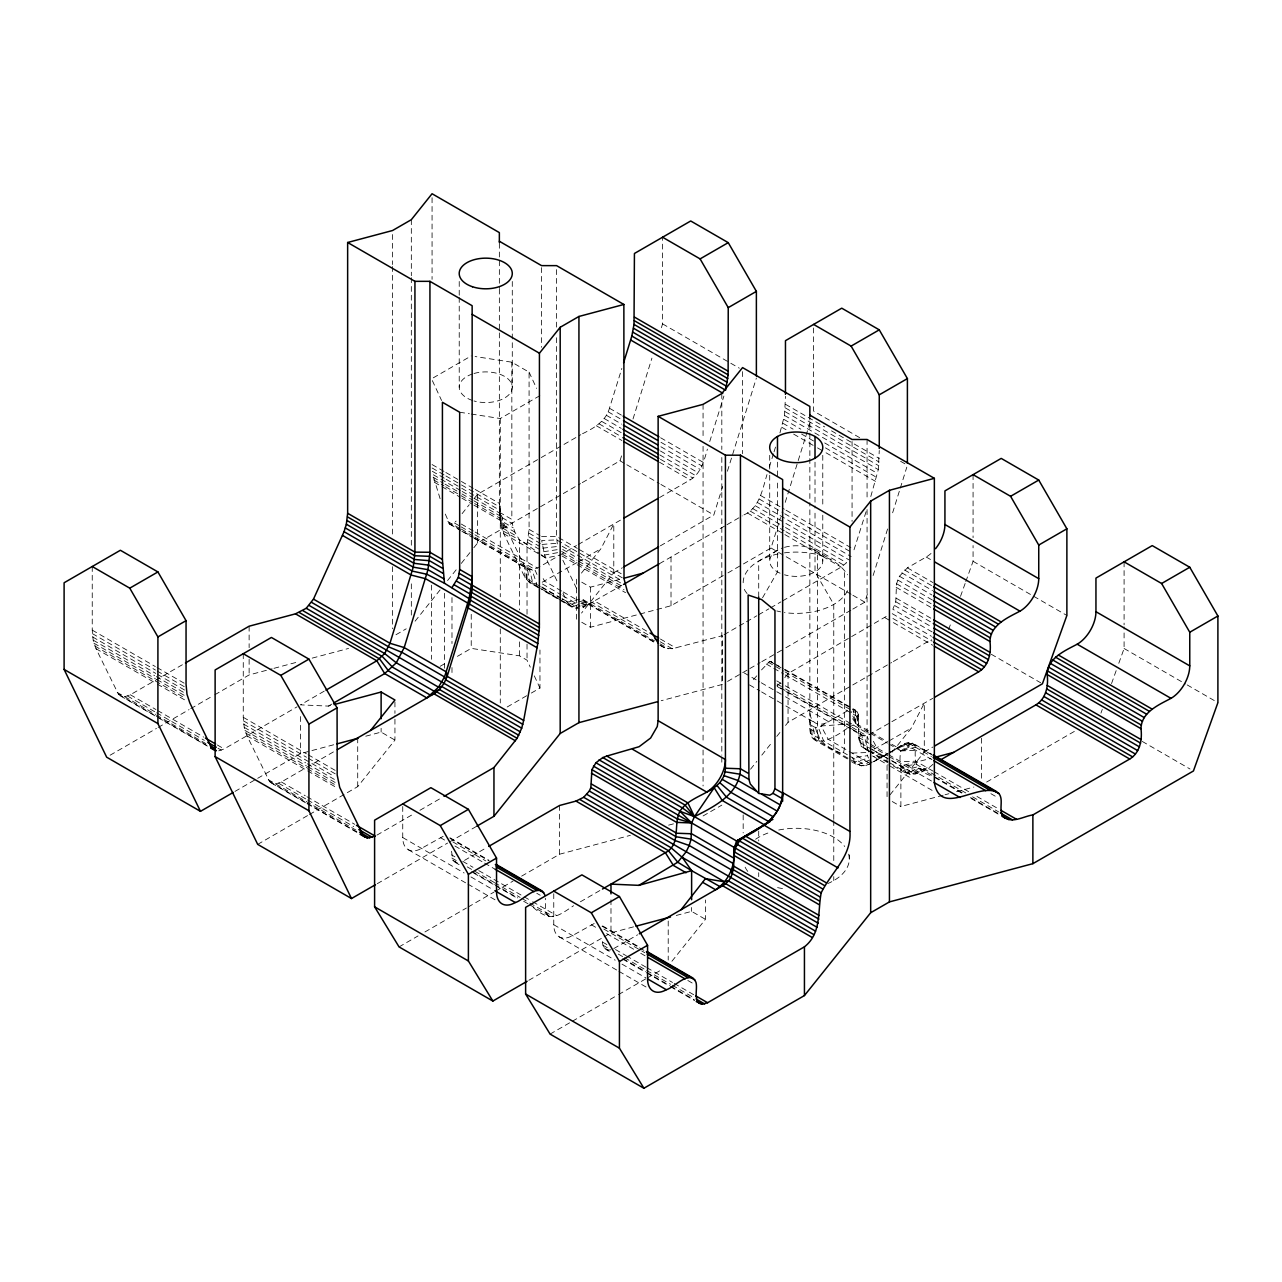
<?xml version="1.0" encoding="UTF-8"?>
<svg xmlns="http://www.w3.org/2000/svg" width="1282" height="1282" viewBox="0 0 1282 1282"><rect width="100%" height="100%" fill="white"/><g stroke="black" fill="none" stroke-linecap="round" stroke-linejoin="round"><path stroke-width="0.75" stroke-dasharray="5 3.75" d="M527.03 614.222L527.03 544.273L529.081 529.37L529.081 372.165L511.838 362.197L475.093 356.524M779.937 432.899L784.504 415.432L785.465 396.33M870.798 496.519L878.314 469.597L879.26 450.495M932.078 631.914L892.849 609.254L895.765 601.755L896.535 583.743L899.451 576.243L907.4 567.846L926.165 557.013A26.537 15.32 -60 0 0 931.02 553.471M582.557 433.701C593.758 428.268 605.969 421.137 609.463 408.237L621.834 368.431M582.252 482.609L620.007 460.815L621.786 455.11M633.02 418.974L651.929 358.111M661.4 327.695L662.57 323.881L662.57 237.234M659.589 497.528L690.133 479.901C700.966 473.491 704.251 460.366 707.392 449.133M709.747 441.553L723.897 396.074M660.358 545.828L713.818 514.963L722.679 486.439M727.407 471.231L756.38 378.046M743.961 514.899C759.585 507.944 762.566 489.019 766.973 474.58M769.328 467.001L773.447 453.732M774.04 451.841L775.802 446.152M743.448 563.936L771.027 548.007L780.498 517.575M785.225 502.368L810.641 420.592M866.071 511.678L852.947 553.151M852.818 609.094L864.837 602.171L868.379 590.762M873.122 575.538L887.897 527.992M892.625 512.784L899.724 489.964M900.317 488.057L906.807 467.145M948.6 629.622L950.587 624.094M960.506 596.386L965.138 583.47M965.795 581.611L973.07 561.308L973.07 545.555M1100.95 713.129L1102.28 709.427M1111.526 683.578L1116.157 670.662M1118.801 663.275L1124.09 648.5L1124.09 626.834M581.435 573.102L600.921 548.728L613.79 523.969L613.79 572.717L581.531 613.068M892.032 752.23L911.422 728L924.29 703.241L924.29 751.973L889.548 795.433M762.534 597.797L777.485 571.9L777.485 480.109M462.097 513.649L469.228 504.723M473.987 498.778L477.561 494.307L539.53 458.539M415.08 621.193L440.063 589.928M447.562 580.554L456.312 569.625M461.312 563.375L472.561 549.305M473.811 547.751L477.561 543.055L580.538 483.602M309.427 814.519L357.71 786.635L394.936 740.083L394.936 715.276M756.781 675.838L751.348 681.912M761.524 669.925L769.825 661.288L783.302 668.435M784.808 677.633L788.045 673.579L887.801 615.536M750.563 769.2L756.813 761.38M761.812 755.13L771.812 742.631M776.796 736.381L780.546 731.702M785.545 725.436L788.045 722.311L891.631 662.522M671.928 961.244L705.437 919.338L705.437 899.964M445.287 514.082L449.822 524.306L452.722 524.146L456.136 521.085M780.482 683.034L776.924 685.742L851.552 728.817M782.629 600.889L841.152 567.093L846.553 562.75L785.161 527.303M932.911 764.328C916.005 780.241 895.589 777.245 900.845 750.915L912.544 743.063L931.421 753.96M433.268 377.837L471.231 355.915M471.279 414.038L500.284 418.525L539.962 395.609M92.24 566.516L92.24 630.119L93.185 640.167L96.006 648.708L118.553 694.443L124.947 696.671L130.347 694.764L183.711 663.964M541.244 457.546L580.826 434.694M110.108 755.21L156.436 728.448M158.151 727.455L189.047 709.619M190.762 708.642L213.084 695.757M214.799 694.764L249.125 674.941L272.072 668.819M395.978 634.734L406.202 628.821M218.757 750.835L224.158 748.928L297.103 706.815M324.234 691.142L300.485 704.86L328.368 706.094L332.134 705.084M473.971 538.248L529.61 569.881L537.462 568.038L557.814 556.292M559.513 555.314L576.483 545.523M578.182 544.546L622.283 519.082M328.368 706.094L331.782 704.122M577.028 562.526L540.764 583.038M578.743 561.548L600.921 548.728M440.159 666.303L447.065 662.329M457.418 656.352L471.231 648.372L519.53 655.839L527.03 660.182L530.267 667.153M234.959 791.427L300.485 753.608L335.051 744.393M613.79 572.717L622.411 567.734M243.26 653.708L243.26 717.311L244.221 727.375L247.025 735.9L269.589 781.635L275.967 783.863L281.383 781.972L335.66 750.627M646.593 631.048L594.688 601.082L582.973 607.412L621.818 585.409M659.541 563.631L725.292 525.668M726.99 524.691L742.262 515.877M257.698 844.373L307.696 815.512M581.756 622.267L590.377 627.251L671.015 605.745L726.205 573.887M727.92 572.894L741.717 564.929M777.485 550.234L758.72 561.067L758.72 597.091M507.175 706.991L529.61 694.043M531.341 693.049L539.962 688.065L539.962 650.006M376.908 835.127L413.044 814.262M419.935 810.288L440.591 798.365M724.106 634.67L744.762 622.748M746.493 621.754L756.813 615.793M758.527 614.799L768.863 608.838M770.578 607.844L780.914 601.883M443.171 836.313L421.49 848.38A26.537 15.32 -60 0 1 402.74 837.547L402.74 803.926M377.245 883.683L447.61 843.043M449.325 842.066L476.792 826.201M727.535 681.431L748.127 669.541M749.842 668.547L760.146 662.602M761.861 661.624L775.594 653.692M777.309 652.698L784.167 648.74M785.882 647.747L851.104 610.088M464.501 860.382L486.984 847.402M399.055 946.901L418.044 935.94M424.951 931.95L466.392 908.025M468.122 907.031L494.019 892.08M495.733 891.086L513.008 881.119M521.63 876.135L559.609 854.213L630.375 835.335M893.362 661.512L931.341 639.59M847.37 710.821L821.105 725.981C816.089 729.859 809.006 725.756 809.855 719.474M703.065 815.961L721.814 805.128M533.264 907.464C550.347 922.111 556.452 917.351 573.583 905.717M580.377 901.791L600.777 890.012M853.283 730.436L861.921 735.435L866.969 735.884L932.799 698.321M873.971 749.169L887.256 741.941M888.971 740.948L911.422 728M594.191 923.505L572.525 935.572A26.537 15.32 -60 0 1 553.76 924.739L553.76 891.118M873.523 761.78L885.83 754.681A26.537 15.32 -60 0 1 873.763 756.572M889.243 752.71C895.926 750.323 910.14 735.003 915.46 747.214C914.37 763.319 915.733 770.915 932.976 776.459M528.809 980.297L602.428 937.799M604.143 936.822L610.985 932.863L634.013 926.726M924.29 751.973L932.847 747.037M613.79 948.568L637.603 934.818M550.09 1034.093L570.634 1022.235M572.349 1021.241L616.85 995.553M618.565 994.56L645.952 978.743M647.666 977.765L661.352 969.849M986.643 782.052L1075.662 730.66M847.162 728.416C837.659 735.259 810.737 753.111 809.855 728.721L809.855 502.56M848.908 727.423L855.831 723.481L887.913 742.006M873.795 761.652L891.118 751.797M892.849 750.819L907.512 742.615L931.469 756.444M888.186 753.431L878.33 759.008L872.705 760.53M889.82 752.502L904.595 743.848L932.895 760.194M872.257 762.005C865.158 768.751 855.719 765.226 849.069 759.873M927.11 767.678L914.723 774.168L888.795 758.832M582.381 606.562L591.931 602.364L648.323 634.91M871.087 761.3L861.408 765.947L812.307 737.599L811.362 725.115M889.788 762.838L910.188 774.616L924.194 768.928M580.185 605.953L575.201 608.245L571.916 607.107L541.517 589.56M581.852 605.2L589.287 602.973M889.019 744.089L900.845 750.915L914.338 744.73M870.334 763.639L865.943 765.498L823.733 741.124L818.188 727.215M870.366 759.809L857.514 764.745L854.517 761.973L852.642 757.806L867.449 755.659L868.571 758.143L854.517 761.973M912.544 743.063L898.041 747.855L889.596 742.983M903.297 770.626L917.351 766.812L963.695 793.558M273.979 668.323L298.85 661.688M312.231 658.115L348.576 648.436M581.756 582.188L590.377 587.172L622.411 578.631M659.877 645.199L665.262 648.195L672.233 648.724L722.391 635.664L722.391 684.412L661.192 700.725M365.771 736.205L381.123 732.102L394.936 740.083M668.627 825.143L674.364 823.621M943.119 795.241L900.877 806.506L900.877 765.819L930.956 758.415M945.042 794.744L948.872 793.718M956.548 791.667L973.839 787.052M676.255 915.46L691.623 911.374L705.437 919.338M931.629 754.697L910.22 742.342L898.041 747.855L900.845 750.915L915.46 747.214M579.768 599.175L567.317 602.155L562.237 599.223M499.355 332.903L499.355 512.207L501.31 527.335L503.698 533.649L545.908 558.023L560.33 555.01M622.283 577.797L556.676 539.914L541.693 540.507L544.626 555.026L559.192 552.366M543.536 551.709L558.263 549.513M542.671 548.167L557.526 546.485L556.58 536.421L556.58 337.31M610.889 949.802C604.094 951.837 601.514 943.728 602.54 938.456M542.062 544.433L556.997 543.28M900.845 750.915L915.845 750.355M852.065 753.079L867.065 752.518L867.449 755.659M541.565 536.581L556.58 536.421L577.285 548.375M784.424 552.863A53.059 30.64 0 0 1 809.984 553.135C824.679 555.138 839.341 561.901 847.498 574.801M459.677 412.243L469.34 413.733M776.844 610.969L780.626 611.867M887.721 762.678L861.087 746.268L858.619 737.374L858.251 714.17L857.113 711.686L852.995 709.315L855.831 723.481L858.619 726.541L868.763 732.391M921.47 769.184L919.146 768.463L906.294 773.415L889.404 763.655M451.52 851.264L453.027 860.51L457.145 862.882M586.836 602.909L581.547 598.742L654.621 640.936M869.709 750.932L887.064 757.838L887.064 798.526M872.513 749.794L887.064 757.838M662.57 323.881L729.089 362.293M730.804 363.271L739.329 368.19M859.645 437.659L813.605 411.073L813.605 324.426M900.589 461.296L907.4 465.238M785.465 404.279L824.695 426.922M831.505 430.864L879.26 458.443M785.353 407.9L879.164 462.065M785.033 411.618L878.843 465.783M784.504 415.432L878.314 469.597M783.783 419.31L800.833 429.166M824.711 442.947L877.577 473.475M782.837 423.236L793.077 429.15M801.603 434.069L815.24 441.953M825.48 447.867L876.648 477.401M781.7 427.21L786.811 430.159M793.638 434.101L815.817 446.905M817.515 447.883L824.342 451.825M826.041 452.802L875.51 481.359M973.07 561.308L1066.88 615.456M1124.09 648.5L1185.497 683.947M1187.196 684.925L1217.9 702.648M926.165 557.013L932.992 560.939M907.4 567.846L932.992 582.605M904.499 569.961L933.488 586.707M901.775 572.83L932.479 590.553M609.463 408.237L621.401 415.128M660.631 437.771L703.273 462.385M760.498 495.429L784.376 509.21M786.074 510.204L850.879 547.622M899.451 576.243L931.854 594.944M608.117 411.794L621.77 419.679M660.983 442.322L701.927 465.959M759.152 498.986L783.03 512.784M784.728 513.762L851.248 552.173M897.656 579.961L933.472 600.649M606.338 415.272L621.69 424.134M660.903 446.777L700.132 469.42M757.358 502.464L851.168 556.612M896.535 583.743L932.351 604.431M604.175 418.509L621.225 428.364M660.454 451.008L697.985 472.673M755.194 505.701L784.199 522.447M785.898 523.425L849.004 559.865M896.15 587.332L931.966 608.021M601.723 421.409L622.187 433.22M659.717 454.886L695.533 475.558M752.758 508.601L783.446 526.325M599.079 423.845L621.257 436.649M660.47 459.293L692.889 478.01M750.098 511.037L784.215 530.732M785.914 531.726L843.909 565.202M815.015 550.234L830.96 559.449M896.15 598.165L931.966 618.853M596.322 425.736L621.914 440.511M659.429 462.177L690.133 479.901M747.358 512.944L783.174 533.616M784.872 534.594L841.152 567.093M991.242 654.237L1040.696 682.793M1142.262 741.429L1190.016 769.008M895.765 601.755L931.581 622.427M894.644 605.537L932.158 627.202M892.224 613.661L931.453 636.305M620.007 460.815L625.119 463.763M626.834 464.757L659.236 483.458M660.935 484.452L713.818 514.963M771.027 548.007L851.2 594.287M852.899 595.265L864.837 602.171M892.929 618.501L932.158 641.144M884.901 617.668L891.711 621.61M893.426 622.587L932.655 645.231M432.066 464.549L444.149 471.52M445.864 472.513L459.677 480.478M461.392 481.471L473.475 488.442M475.205 489.452L499.355 503.393L499.467 516.133L512.159 523.457L514.851 532.11L519.53 539.946L527.03 544.273M578.999 549.369L622.139 574.272M785.017 669.428L855.334 710.02L858.619 726.541L858.251 714.17L853.139 711.222M769.825 661.288L775.017 664.284M776.748 665.294L857.113 711.686L858.619 726.541M432.13 468.01L444.213 474.997M445.944 475.991L459.757 483.955M461.488 484.965L499.467 506.887L503.121 521.982L524.322 565.699L527.463 569.128L529.706 582.733L539.834 588.582M768.11 662.137L783.51 671.031M785.049 671.912L851.44 710.244M766.267 663.996L783.606 673.995M785.241 674.941L858.619 717.311M990.874 793.67L997.684 797.596M432.338 471.311L444.437 478.298M446.168 479.292L459.998 487.272M461.728 488.282L499.772 510.236L499.852 520.059M562.189 546.276L620.985 580.217M499.355 512.207L511.838 519.402L512.159 523.457M529.081 529.37L540.01 535.668M460.414 490.413L432.659 474.388L440.816 501.006M462.145 491.423L472.561 497.416M474.292 498.426L500.3 513.441L500.461 523.793L514.851 532.11M562.734 549.481L576.596 557.494M578.342 558.503L621.69 583.534M433.124 477.273L443.316 483.154M445.014 484.131L460.286 492.945M461.985 493.939L472.177 499.82M473.875 500.797L501.038 516.47L501.31 527.335L517.191 536.501M561.66 551.468L576.932 560.298M578.631 561.276L621.081 585.778M529.001 533.184L540.107 539.594M433.717 479.917L443.957 485.83M445.671 486.807L459.325 494.692M461.023 495.685L472.962 502.576M474.677 503.57L501.983 519.322L502.416 530.668L519.53 539.946L519.53 609.879M562.606 554.337L576.259 562.205M577.974 563.199L624.046 589.8M870.446 733.368L887.336 743.127M434.438 482.32L460.19 497.192M461.905 498.185L472.209 504.13M473.923 505.124L513.169 527.751M528.729 536.741L540.395 543.472M562.045 556.003L625.568 592.685M776.78 680.902L783.606 684.828M785.305 685.822L869.885 734.65M932.895 771.027L915.845 761.188L900.845 761.748L889.019 754.922M933.985 771.652L968.711 791.699M976.964 796.459L997.684 808.429M528.28 539.85L539.466 546.324M777.036 683.963L783.863 687.905M785.578 688.883L851.376 726.878M852.177 727.343L866.969 735.884L868.363 739.361M965.763 792.917L916.229 764.328L901.422 766.476L889.596 759.649M972.589 796.859L998.662 811.923M852.274 729.234L864.26 736.156L867.978 750.242L864.084 749.041L861.921 735.435L860.142 733.769L858.619 728.144M970.554 797.532L998.534 813.669M527.655 542.542L540.347 549.866M777.18 686.511L784.103 690.501M785.834 691.511L851.552 729.442M934.706 777.453L962.381 793.43M971.019 798.43L998.694 814.39M858.619 737.374L868.763 743.223M870.446 744.201L888.025 754.345M906.39 764.953L919.114 772.293M744.281 672.97L759.809 681.928M761.316 682.793L775.338 690.886M776.844 691.767L783.975 695.87M785.465 696.735L828.605 721.654A26.537 15.32 -60 0 1 809.855 710.821M870.526 745.836L887.769 755.803M889.275 756.668L932.639 781.7M887.913 758.672L859.196 742.102L859.004 731.285M867.834 750.162L861.087 746.268L860.142 733.769M869.533 751.14L888.234 761.941M749.505 684.941L759.889 690.95M761.62 691.943L775.482 699.956M777.229 700.95L784.151 704.956M785.882 705.949L815.336 722.968M872.561 755.995L888.154 765.001M889.9 765.995L933.216 791.01M461.328 524.082L473.443 531.085M475.173 532.078L537.462 568.038M660.438 639.045L675.999 648.035M454.405 522.96L459.533 525.924M461.232 526.902L473.202 533.809M474.901 534.802L534.706 569.32L536.982 574.464M660.278 641.817L672.233 648.724M809.855 728.721L817.531 733.16C820.56 743.929 832.114 750.178 842.21 753.351L843.556 752.566L844.373 748.64L844.373 570.442M868.635 762.662L828.124 739.265L821.105 725.981L855.831 723.481L855.334 710.02M447.835 521.55L459.741 528.424M461.36 529.113L473.33 536.261M475.029 537.254L532.062 569.945L536.725 583.983L529.706 582.733L525.091 577.781L503.698 533.649L503.121 521.982M659.99 643.804L668.611 648.788M448.684 523.264L473.346 537.382M474.356 538.087L529.61 569.881L532.992 583.871L539.738 587.781M653.323 641.304L582.893 600.745L569.192 604.96L562.429 601.05M660.15 645.231L665.262 648.195M449.822 524.306L460.174 530.283M461.889 531.277L472.241 537.254M653.692 641.994L584.672 602.155L571.916 607.107L567.317 602.155L562.173 591.563M819.502 738.688L810.432 733.432L810.24 722.615M561.484 591.002L544.61 581.243L541.933 576.291M563.183 591.98L580.057 601.723M581.756 602.7L586.819 605.617M847.386 758.896L815.304 740.371L813.141 726.766M542.462 584.015L561.035 594.736M562.718 595.713L579.608 605.457M541.789 586.9L560.362 597.62M562.061 598.598L578.935 608.357L575.201 608.245L541.437 588.742M540.299 586.547L525.091 577.781L524.322 565.699M541.982 587.525L560.555 598.245M540.475 588.374L526.982 580.586L525.668 567.718M542.174 589.351L560.747 600.072M892.24 801.522L900.877 806.506M92.24 630.119L155.346 666.56M157.045 667.537L184.336 683.29M243.26 717.311L306.366 753.752M308.081 754.729L335.371 770.482M449.918 837.739L489.147 860.382M602.652 925.924L638.468 946.597M450.014 838.412L488.522 860.655M602.027 926.181L638.548 947.27M639.558 947.847L644.67 950.795M92.352 633.612L155.459 670.053M157.157 671.031L184.448 686.783M243.372 720.805L306.478 757.245M308.177 758.223L335.467 773.975M452.834 841.889L485.814 860.927M603.854 929.081L644.798 952.718M440.255 837.547L445.367 840.495M454.918 846.008L482.897 862.161M484.596 863.139L494.147 868.667M536.789 893.282L540.203 895.253M591.29 924.739L598.101 928.681M606.626 933.6L634.943 949.946M640.744 953.295L645.856 956.244M687.825 980.474L694.636 984.416M92.657 636.978L155.763 673.403M157.478 674.396L184.768 690.149M243.692 724.17L334.089 776.347M93.185 640.167L154.593 675.63M156.292 676.608L183.582 692.36M244.221 727.375L305.613 762.822M307.327 763.8L334.618 779.552M93.923 643.211L155.33 678.659M157.029 679.636L184.32 695.389M244.958 730.403L306.35 765.851M308.065 766.828L335.339 782.581M94.868 646.048L185.265 698.241M245.888 733.24L305.581 767.71M307.295 768.703L336.285 785.433M96.006 648.708L155.699 683.162M157.398 684.155L186.403 700.885M247.025 735.9L335.708 787.1M451.52 854.87L454.918 856.841M462.77 861.376L473.01 867.289M478.795 870.638L523.152 896.23M524.178 896.823L530.988 900.765M532.703 901.743L556.58 915.524M602.54 942.062L607.652 945.026M615.504 949.545L625.728 955.459M626.417 955.859L646.208 967.285M646.881 967.67L672.473 982.445M674.172 983.422L694.636 995.249M451.905 858.011L458.716 861.953M467.241 866.872L493.971 882.304M494.532 882.641L520.123 897.4M521.822 898.394L528.649 902.336M529.787 902.993L553.664 916.774M602.925 945.219L608.037 948.167M618.277 954.08L623.389 957.029M624.526 957.686L645.567 969.833M646.705 970.49L670.582 984.272M672.281 985.249L694.459 998.053M453.027 860.51L460.558 864.853M471.776 871.327L493.955 884.131M494.66 884.548L517.832 897.929M523.665 901.278L528.072 903.826M529.77 904.82L550.94 917.047M604.046 947.702L609.158 950.651M622.812 958.535L645.695 971.74M646.689 972.317L669.573 985.521M670.566 986.098L694.443 999.88M454.806 862.161L459.934 865.11M473.571 872.994L494.035 884.804M495.749 885.798L517.912 898.602M605.841 949.353L609.254 951.324M622.892 959.208L645.07 972.012M646.769 972.99L668.948 985.794M670.646 986.771L694.524 1000.553M402.74 837.547L464.132 872.994M470.959 876.936L493.137 889.74M553.76 924.739L615.168 960.186M621.978 964.128L645.856 977.91M408.237 849.694L466.215 883.17M467.93 884.147L495.221 899.916M559.256 936.886L617.251 970.362M618.95 971.355L646.24 987.108M130.347 694.764L155.939 709.539M157.638 710.532L203.694 737.118M217.331 744.986L224.158 748.928M281.383 781.972L305.26 795.753M306.959 796.731L354.713 824.31M127.591 696.046L154.882 711.814M156.596 712.792L204.351 740.371M217.988 748.239L221.401 750.21M278.627 783.254L305.917 799.007M307.616 799.984L353.672 826.569M117.207 692.44L155.651 714.394M156.436 715.084L205.905 743.64M268.242 779.632L357.838 831.137M118.553 694.443L207.251 745.643M269.589 781.635L305.933 802.5M307.103 803.301L357.101 832.05M120.348 695.854L207.331 746.076M271.367 783.046L305.485 802.74M307.183 803.718L356.652 832.274M523.28 542.11L539.434 553.471M541.052 554.609L545.908 558.023L557.894 582.733M548.616 916.326L545.699 912.175L545.315 898.201M900.877 765.819L910.188 774.616M771.299 661.512L772.421 662.794M747.069 593.566L744.986 590.665A53.059 30.64 0 0 1 743.48 585.922M852.658 718.737L855.831 723.481L850.976 711.318M873.395 741.284L876.904 747.935M562.878 560.266L577.301 589.992M529.081 372.165L536.613 388.398M432.371 380.642L441.585 400.481M534.306 675.87L539.962 688.065M544.626 555.026L545.908 558.023M815.48 727.487L819.198 741.573M1124.09 561.837L1124.09 624.863M981.515 738.224L981.515 781.107M973.07 474.644L973.07 537.671M867.065 439.486L867.065 499.547M867.065 509.563L867.065 752.518M852.065 441.473L852.065 521.373M849.309 854.934L849.309 858.94M833.765 819.438L833.765 604.399L815.015 571.9L815.015 510.044M833.765 820.56L833.765 862.594M833.765 876.6L833.765 880.606M822.772 455.318L822.772 507.191M822.772 515.172L822.772 561.067A26.537 15.32 0 0 1 784.504 574.801M817.531 554.946L817.531 733.16M815.015 462.161L815.015 508.041M809.855 415.112L809.855 431.089M809.855 433.092L809.855 457.049M809.855 458.507L809.855 500.557M788.045 673.579L788.045 722.311M777.485 462.161L777.485 478.41M769.713 455.318L769.713 473.266M769.713 475.269L769.713 561.067M758.72 831.073L758.72 840.976M758.72 872.673L758.72 876.632M743.175 814.903L743.175 832.915M742.566 371.604L742.566 453.7M721.814 393.526L721.814 449.485M721.814 457.466L721.814 755.178M721.814 757.181L721.814 765.178M703.065 404.359L703.065 438.332M703.065 446.328L703.065 742.038M703.065 750.034L703.065 785.994M691.623 907.496L691.623 911.374M671.015 557.013L671.015 605.745M668.21 921.053L668.21 960.058M610.985 899.724L610.985 932.863M590.377 587.172L590.377 627.251M576.563 579.192L576.563 619.27M559.609 805.465L559.609 854.213M556.58 269.621L556.58 327.359M541.565 267.634L541.565 347.31M527.03 644.189L527.03 660.182M519.53 641.865L519.53 655.839M512.287 281.463L512.287 387.212A26.537 15.32 0 0 1 474.003 400.962M511.838 362.197L511.838 519.402M500.284 418.525L500.284 596.803M500.284 628.853L500.284 702.969M499.355 243.26L499.355 288.354M499.355 289.075L499.355 330.916M477.561 494.307L477.561 543.055M471.231 614.318L471.231 648.372M459.228 281.463L459.228 295.437M459.228 297.424L459.228 387.212M451.985 597.588L451.985 643.548M451.985 667.537L451.985 675.534M444.485 593.262L444.485 669.204M432.066 197.732L432.066 279.364M431.537 585.153L431.537 659.269M411.33 219.687L411.33 275.71M411.33 277.713L411.33 545.844M411.33 583.855L411.33 615.873M394.936 701.911L394.936 713.369M392.564 234.526L392.564 264.525M392.564 266.528L392.564 534.658M392.564 566.676L392.564 628.709M381.123 728.288L381.123 732.102M357.71 737.887L357.71 786.635M300.485 716.558L300.485 753.608M249.125 626.209L249.125 647.65M249.125 659.349L249.125 674.941M474.003 373.479A26.537 15.32 0 0 1 512.287 387.212M472.481 400.481A26.537 15.32 0 0 1 472.481 373.959M848.652 854.149A53.059 30.64 0 0 1 827.755 883.586M782.517 888.538A53.059 30.64 0 0 1 775.017 887.016M747.775 871.407A53.059 30.64 0 0 1 744.986 866.872M755.611 839.245A53.059 30.64 0 0 1 769.713 832.403M778.735 830.015A53.059 30.64 0 0 1 844.726 846.473M847.498 590.665A53.059 30.64 0 0 1 784.424 612.604M743.175 582.733A53.059 30.64 0 0 1 780.626 553.455M784.504 547.334A26.537 15.32 0 0 1 822.772 561.067M780.097 573.214A26.537 15.32 0 0 1 782.982 547.799M868.827 751.989A26.537 15.32 -60 0 1 867.065 743.848"/><path stroke-width="1.5" d="M444.037 796.378L493.955 767.549L517.111 738.288L521.694 728.176L523.665 720.468L537.783 643.532L539.369 627.651L539.434 353.223L560.186 327.295L578.935 316.462L623.869 304.475L624.014 578.791L627.459 591.771L658.019 642.891M185.425 662.97L249.125 626.209L295.501 613.838L306.238 608.277L313.481 599.127L344.057 531.693L346.348 524.226L347.646 513.281L347.646 242.49L414.935 281.335L429.935 281.335L472.145 305.709L472.145 585.169L470.462 600.2L447.178 676.319L444.053 683.354L439.438 689.492L434.037 693.818L337.358 749.649M623.597 362.758L631.818 336.044L634.013 324.426L634.43 253.483L690.71 220.985L728.24 242.651L756.38 291.383L756.38 376.075M631.818 336.044L725.612 390.209L728.128 374.857L728.24 307.632L700.1 258.9L662.57 237.234M696.238 1001.546L701.975 1004.239L707.6 1002.732L804.439 946.821C821.682 933.312 817.547 911.406 821.201 892.833C830.928 872.497 851.809 856.536 849.934 831.441L849.934 527.078L870.67 501.134L889.436 490.301L934.354 478.33L934.354 782.693C940.876 818.717 980.666 779.584 999.031 793.622C1003.918 800.305 998.277 809.679 1003.165 816.346C1011.498 824.39 1023.645 816.201 1032.875 814.935L1129.73 759.024C1139.986 752.79 1142.39 739.762 1140.98 728.689C1141.301 712.215 1158.736 704.86 1170.995 698.353A26.537 15.32 -60 0 0 1189.76 665.871L1189.76 632.25L1161.62 583.502L1124.09 561.837M451.985 587.605L458.331 577.381L459.677 569.448L459.677 412.243L442.418 402.276L442.418 559.481L444.485 583.262L469.1 598.646L469.533 604.126L537.783 643.532M602.476 889.035L665.39 852.706C681.495 844.069 672.97 824.502 679.941 811.282C691.206 792.933 724.186 793.446 725.42 768.222L725.42 455.19L658.131 416.346L658.131 720.708L657.265 726.541L650.615 738.031L639.109 746.701L606.803 756.06L602.812 757.566L595.906 762.774L591.915 769.665L590.874 787.501L589.335 791.042L583.695 797.308L575.987 801.09L559.609 805.465L488.714 846.392M769.985 821.57L736.669 841.024C730.355 854.982 739.426 876.391 722.615 885.75L639.301 933.841M934.498 697.344L978.695 671.816C988.951 665.598 991.371 652.57 989.96 641.497C990.281 625.007 1007.7 617.668 1019.975 611.161A26.537 15.32 -60 0 0 1038.741 578.663L1038.741 545.058L1010.585 496.31L973.07 474.644M940.7 759.825L1035.92 704.86C1046.176 698.642 1048.596 685.614 1047.17 674.524C1047.506 658.051 1064.925 650.695 1077.201 644.205A26.537 15.32 -60 0 0 1095.95 611.706L1095.95 578.086L1152.23 545.603L1189.76 567.253L1217.9 616.001L1217.9 702.648L1193.43 770.979L1032.875 863.667L889.436 901.903L870.67 912.736L804.439 995.553L643.901 1088.258L550.09 1034.093L525.62 994.031L525.62 907.368L581.9 874.869L619.43 896.535L647.57 945.283L647.57 978.903A26.537 15.32 -60 0 0 666.32 989.72C674.108 987.813 689.492 969.08 695.966 982.252C697.793 989.111 693.466 998.309 699.635 1003.518M599.095 759.857L682.28 807.868L694.459 816.65L736.669 841.024C756.124 831.153 781.924 818.541 782.645 793.157L774.953 788.718L774.953 610.52L761.54 599.511L748.127 595.024L748.928 779.424L750.29 783.991L758.72 793.446L769.713 795.209L772.982 793.318L774.953 788.718M610.985 893.874L610.985 884.115L638.869 885.349L677.761 862.225L686.207 851.729L689.203 845.495L691.078 839.165L691.655 822.948L694.459 816.65L714.17 787.725L722.167 800.433L764.376 824.807M826.233 882.753L745.13 835.912L739.49 840.912L735.371 848.043L733.865 855.414L819.118 904.643M681.079 909.723L705.437 878.651L724.522 881.808L728.24 880.75L815.56 931.165M702.889 882.449L715.596 889.788C726.109 882.865 733.128 870.718 733.865 858.155L691.655 833.781L676.64 833.22L591.403 783.991M370.578 730.468L394.936 700.004L381.123 692.024L334.025 704.587M476.792 826.201L493.955 816.297L560.186 733.48L578.935 722.647L657.362 701.751M769.729 821.714L736.669 841.024L737.166 844.325L733.865 847.322L734.249 851.825L819.358 900.974M92.24 566.516L129.77 588.166L157.91 571.932L186.05 620.664L186.05 684.284L186.996 694.331L189.8 702.857L211.017 746.589L216.305 750.755L211.193 747.807M700.1 258.9L728.24 242.651M233.244 792.436L200.473 811.346L157.91 723.577L157.91 636.914L186.05 620.664M728.24 307.632L756.38 291.383M243.26 653.708L280.79 675.374L308.93 659.124L337.07 707.856L337.182 774.969L339.698 787.404L363.383 835.8L367.325 837.947L375.177 836.12L356.412 825.288M813.605 324.426L851.12 346.092L879.26 329.843L907.4 378.591L907.4 463.267M325.932 690.165L376.828 660.791L384.68 653.548L389.968 643.276L413.253 567.157L414.935 552.125L414.935 281.335M623.981 518.088L657.906 498.506M333.496 703.129L384.696 673.579L396.298 662.794L404.199 647.586L427.98 569.673L429.935 552.286L429.935 281.335M375.53 884.66L351.492 898.538L308.93 810.769L308.93 724.106L337.07 707.856M879.26 448.508L879.26 394.824L907.4 378.591M624.142 566.74L658.628 546.837M623.517 584.432L659.14 563.856M402.74 803.926L440.255 825.592L468.395 809.343L496.535 858.091L496.535 891.695A26.537 15.32 -60 0 0 515.3 902.528C523.072 900.621 538.472 881.888 544.93 895.06M1010.585 496.31L1038.741 480.061L1066.88 528.809L1066.88 615.456L1042.41 683.787L934.562 746.044M527.11 981.291L492.865 1001.05L468.395 960.987L468.395 874.34L496.535 858.091M1038.741 545.058L1066.88 528.809M553.76 891.118L591.29 912.784L619.43 896.535M1161.62 583.502L1189.76 567.253M643.901 1088.258L619.43 1048.179L619.43 961.532L647.57 945.283M1189.76 632.25L1217.9 616.001M772.918 819.374L768.751 821.602L726.541 797.244L717.087 785.594M638.869 885.349L691.623 870.67L719.971 886.599L725.516 883.618L813.846 934.61M347.646 242.49L392.564 230.52L411.33 219.687L432.066 193.742L499.355 232.603L499.355 242.554M658.131 416.346L703.065 404.359L721.814 393.526L742.566 367.597L809.855 406.442L809.855 416.458M624.302 578.134L643.131 573.102M336.958 743.88L358.079 738.256M936.629 756.909L953.632 752.374M635.936 926.213L670.502 916.999M725.42 455.19L740.435 455.19L782.645 479.564L782.645 801.266M725.42 768.222L740.435 768.783L748.127 773.222M820.063 896.951L691.655 822.948L676.64 822.387L591.403 773.158M725.035 771.812L739.858 774.184L748.928 779.424M595.906 762.774L679.941 811.282L691.655 822.948L677.024 818.797L591.915 769.665M723.913 775.594L737.983 780.514L756.38 791.138M679.941 811.282L694.459 816.65C713.914 806.779 739.714 794.167 740.435 768.783L740.435 455.19M444.485 583.262L426.89 574.272L412.307 571.099L344.057 531.693M879.26 329.843L841.745 308.177L785.465 340.675L785.465 394.343M1038.741 480.061L1001.21 458.395L944.93 490.894L944.93 524.514A26.537 15.32 -60 0 1 935.539 548.696M934.354 478.33L867.065 439.486L852.065 439.486L809.855 415.112M623.869 304.475L556.58 265.63L541.565 265.63L499.355 241.256M634.43 317.087L728.24 371.251M634.334 320.708L728.128 374.857M634.013 324.426L727.823 378.591M633.484 328.24L727.295 382.389M632.747 332.118L726.557 386.283M630.68 340.018L722.776 393.189M944.93 524.514L1038.741 578.663M1095.95 611.706L1189.76 665.871M934.69 561.933L1019.975 611.161M1077.201 644.205L1170.995 698.353M782.645 488.218L849.934 527.078M472.145 314.378L539.434 353.223M934.69 583.598L1001.21 621.994M1058.435 655.038L1152.23 709.186M933.488 586.707L998.293 624.126M1055.519 657.153L1149.329 711.318M934.177 591.547L995.585 626.994M1052.81 660.022L1146.605 714.186M623.116 416.105L658.932 436.793M933.552 595.938L993.246 630.391M1050.471 663.435L1144.281 717.6M623.469 420.656L657.586 440.351M933.472 600.649L991.467 634.125M1048.676 667.153L1142.486 721.317M623.389 425.111L657.506 444.806M934.049 605.408L990.345 637.907M1047.554 670.951L1141.365 725.099M622.94 429.342L658.756 450.014M933.665 608.998L989.96 641.497M1047.17 674.524L1140.98 728.689M623.901 434.213L658.003 453.892M622.956 437.627L658.772 458.315M933.665 619.831L989.96 652.33M1047.17 685.357L1140.98 739.522M623.613 441.505L657.73 461.2M933.28 623.421L989.576 655.903M1046.785 688.947L1140.595 743.111M933.873 628.18L988.454 659.701M1045.663 692.729L1139.474 746.893M933.793 632.891L986.659 663.419M1043.885 696.463L1137.679 750.611M933.152 637.298L984.32 666.832M1041.545 699.86L1135.355 754.024M933.857 642.122L981.611 669.701M1038.837 702.728L1132.631 756.893M934.354 646.224L978.695 671.816M1035.92 704.86L1129.73 759.024M933.136 754.938L996.595 791.587M933.36 755.707L999.031 793.622M933.184 757.438L989.688 790.065M933.921 760.787L985.698 790.673M1001.034 810.368L1016.498 819.294M1000.393 812.916L1012.508 819.919M1001.947 815.656L1008.806 819.599M1002.155 816.394L1005.617 818.397M934.145 782.581L960.026 797.516M650.054 633.052L658.708 638.035M655.15 638.853L658.563 640.84M442.418 559.481L429.935 552.286L414.935 552.125L347.646 513.281M459.677 569.448L472.145 576.66L472.048 588.791L539.369 627.651M442.498 563.679L429.823 556.356L414.823 555.747L347.502 516.886M459.341 573.407L472.032 580.73L469.1 598.646L444.533 676.928L438.508 687.168L426.906 697.953L384.696 673.579L376.828 660.791L295.501 613.838M472.145 585.169L539.434 624.014M442.771 568.391L429.454 560.699L414.503 559.481L347.069 520.54M458.331 577.381L471.664 585.073L471.728 592.508L539.177 631.449M443.219 573.455L428.829 565.154L413.974 563.279L346.348 524.226M456.648 581.211L471.039 589.512L471.199 596.322L538.841 635.375M443.86 578.839L427.98 569.673L413.253 567.157L345.339 527.96M454.309 584.88L470.19 594.047L470.462 600.2L538.376 639.414M342.502 535.411L411.169 575.057L425.608 578.727L467.818 603.101L468.395 608.101L537.062 647.747M658.131 720.708L725.42 759.553A26.537 15.32 -60 0 1 706.67 792.052L632.459 749.217M849.934 831.441L782.645 792.597A26.537 15.32 -60 0 1 763.88 825.095L838.075 867.93M772.982 793.318L782.068 798.558L782.164 801.699M761.796 794.263L780.193 804.888M722.135 779.312L777.196 811.105M773.302 816.81L731.093 792.452L719.795 782.725M606.803 756.06L687.905 802.885L694.459 816.65L684.989 805.016L602.812 757.566M824.39 885.493L742.214 838.043L736.669 841.024L739.49 840.912L822.675 888.939M313.481 599.127L389.968 643.276L404.199 647.586L446.408 671.96L447.178 676.319L523.665 720.468M737.166 844.325L821.201 892.833M311.638 602.396L388.622 646.849L402.324 652.554L444.533 676.928L445.832 679.877L522.816 724.33M593.454 766.107L691.655 822.948M309.186 605.489L521.694 728.176M306.238 608.277L384.68 653.548L396.298 662.794L438.508 687.168L441.889 686.591L520.332 731.878M302.889 610.649L382.228 656.448L392.564 667.201L434.774 691.575L439.438 689.492L518.777 735.291M299.267 612.524L379.568 658.884L388.526 670.935L430.736 695.309L436.793 691.927L517.111 738.288M733.865 866.247L819.118 915.46M434.037 693.818L515.364 740.772M590.874 787.501L676.255 836.793L691.078 839.165L733.288 863.539L733.48 869.837L818.878 919.13M589.335 791.042L675.133 840.575L689.203 845.495L731.413 869.869L732.359 873.619L818.172 923.152M586.884 794.391L817.035 927.271M583.695 797.308L671.015 847.722L682.312 857.434L724.522 881.808M579.977 799.583L668.307 850.591L677.761 862.225L691.623 870.67L691.623 899.74M575.987 801.09L665.39 852.706L673.387 865.43L686.094 872.77M722.615 885.75L812.003 937.35M157.91 571.932L120.38 550.266L64.1 582.765L64.1 669.412L106.662 757.181L200.473 811.346M308.93 659.124L271.415 637.458L215.12 669.957L215.12 756.604L257.698 844.373L351.492 898.538M468.395 809.343L430.88 787.677L374.6 820.176L374.6 906.823L399.055 946.901L492.865 1001.05M495.974 864.324L542.03 890.91M646.993 951.516L693.049 978.102M495.349 864.597L543.808 892.576M646.368 951.789L694.844 979.769M496.038 866.824L536.982 890.461M647.073 954.032L688.001 977.653M494.836 869.052L534.065 891.695M647.57 957.237L685.085 978.903M695.661 995.826L707.6 1002.732M696.158 999.047L704.683 1003.966M696.863 1001.274L701.975 1004.239M494.836 890.718L515.3 902.528M647.57 978.903L666.32 989.72M205.392 738.095L215.632 744.009M207.764 742.326L216.289 747.262M358.784 829.534L372.421 837.402M210.232 745.9L215.344 748.864M359.553 832.114L369.777 838.027M360.514 834.021L367.325 837.947M210.729 748.047L214.142 750.002M360.05 834.245L365.178 837.21M64.1 669.412L157.91 723.577M215.12 756.604L308.93 810.769M374.6 906.823L468.395 960.987M525.62 994.031L619.43 1048.179M682.312 857.434L691.623 870.67M851.12 346.092L879.26 394.824M591.29 912.784L619.43 961.532M440.255 825.592L468.395 874.34M280.79 675.374L308.93 724.106M129.77 588.166L157.91 636.914M1032.875 814.935L1032.875 863.667M889.436 490.301L889.436 901.903M870.67 501.134L870.67 912.736M815.015 436.505L815.015 458.443M804.439 946.821L804.439 995.553M777.485 436.505L777.485 458.443M758.72 597.091L758.72 793.238M578.935 316.462L578.935 722.647M560.186 327.295L560.186 733.48M493.955 767.549L493.955 816.297M381.123 692.024L381.123 718.753M472.481 286.751A26.537 15.32 0 0 0 512.287 273.483A26.537 15.32 0 0 0 472.481 260.214A26.537 15.32 0 0 0 472.481 286.751M777.485 458.171A26.537 15.32 0 0 0 821.874 451.296A26.537 15.32 0 0 0 789.375 432.531A26.537 15.32 0 0 0 777.485 458.171"/></g></svg>
